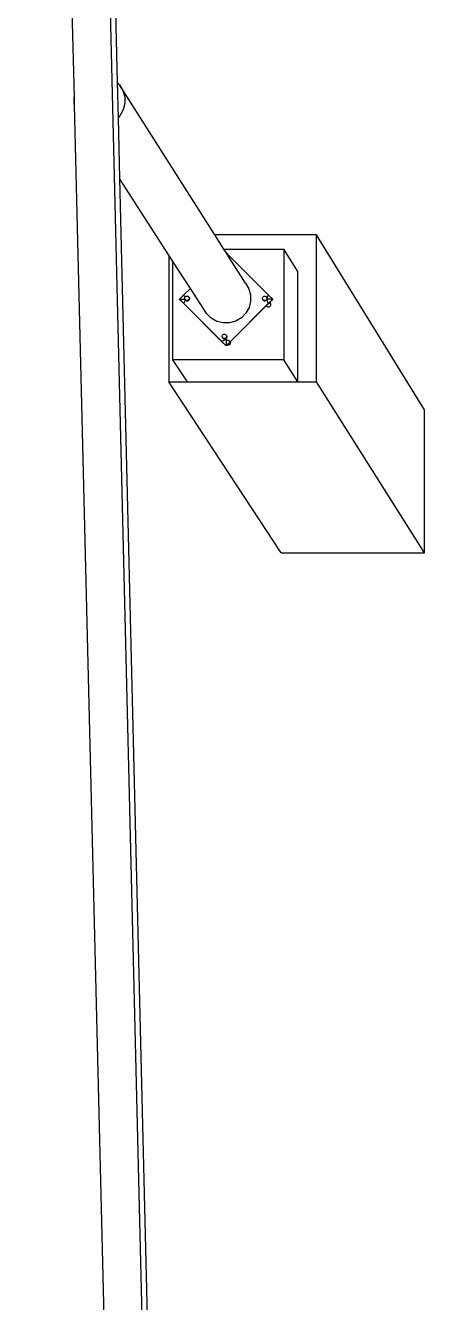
# Model space of a CAD drawing. Extents: x -1616 to 1629, y -1713 to 1708.
# Drawn here: x -771.3 to -697.3, y 963.2 to 1200.5 of the extents above; entities that cross this region are included whole.
import ezdxf

# ---------------------------------------------------------------- set-up
doc = ezdxf.new("R2010")
doc.units = 0
doc.header["$MEASUREMENT"] = 0
doc.layers.get('0').update_dxf_attribs({"linetype": 'CONTINUOUS'})

msp = doc.modelspace()

# ---------------------------------------------------------------- linework, layer by layer
for p, q in [((-742.58, 666.84), (-767.75, 1707.98)), ((-762.26, 1187.23), (-771.32, 1558.4)), ((-759.65, 1411.46), (-754.3, 1189.95)), ((-754.3, 1189.95), (-753.87, 1189.53)), ((-754.3, 1189.95), (-754.14, 1183.42)), ((-753.87, 1189.53), (-753.24, 1188.47)), ((-736.2, 1161.64), (-753.87, 1189.53)), ((-762.28, 1187.16), (-762.26, 1187.23)), ((-762.27, 1185.93), (-762.28, 1187.16)), ((-762.23, 1185.8), (-762.26, 1187.23)), ((-753.24, 1188.47), (-752.91, 1187.28)), ((-752.91, 1187.28), (-752.89, 1186.05)), ((-762.23, 1185.8), (-762.27, 1185.93)), ((-756.62, 956.13), (-762.23, 1185.8)), ((-753.2, 1184.85), (-753.8, 1183.77)), ((-752.89, 1186.05), (-753.2, 1184.85)), ((-753.8, 1183.77), (-754.14, 1183.42)), ((-754.14, 1183.42), (-753.87, 1172.13)), ((-744.7, 1157.87), (-753.87, 1172.13)), ((-753.87, 1172.13), (-748.7, 957.73)), ((-717.34, 1161.64), (-736.2, 1161.64)), ((-734.51, 1158.97), (-736.2, 1161.64)), ((-717.34, 1134.29), (-717.34, 1161.64)), ((-697.27, 1129.14), (-717.34, 1161.64)), ((-734.51, 1158.97), (-723.37, 1158.97)), ((-734.1, 1158.33), (-734.51, 1158.97)), ((-734.1, 1158.33), (-734.1, 1158.33)), ((-734.1, 1158.33), (-733.33, 1157.56)), ((-733.52, 1157.42), (-734.1, 1158.33)), ((-734.1, 1158.33), (-734.1, 1158.32)), ((-723.37, 1158.97), (-723.37, 1138.38)), ((-720.76, 1154.8), (-723.37, 1158.97)), ((-744.7, 1157.87), (-744.7, 1134.29)), ((-743.96, 1156.71), (-744.7, 1157.87)), ((-743.96, 1138.38), (-743.96, 1156.71)), ((-740.73, 1151.69), (-743.96, 1156.71)), ((-733.52, 1157.42), (-733.33, 1157.56)), ((-730.5, 1152.64), (-733.52, 1157.42)), ((-733.33, 1157.56), (-726.2, 1150.44)), ((-720.76, 1134.29), (-720.76, 1154.8)), ((-741.99, 1150.44), (-740.73, 1151.69)), ((-737.7, 1146.98), (-740.73, 1151.69)), ((-730.5, 1152.64), (-729.89, 1151.61)), ((-729.89, 1151.61), (-729.56, 1150.46)), ((-742.75, 1149.67), (-741.99, 1150.44)), ((-741.99, 1148.91), (-742.75, 1149.67)), ((-742.73, 1149.64), (-742.75, 1149.67)), ((-742.75, 1149.67), (-741.72, 1149.67)), ((-741.97, 1148.88), (-742.73, 1149.64)), ((-741.82, 1150.21), (-741.99, 1150.44)), ((-741.99, 1148.91), (-741.82, 1149.13)), ((-741.97, 1148.88), (-741.99, 1148.91)), ((-734.86, 1141.78), (-741.99, 1148.91)), ((-734.84, 1141.75), (-741.97, 1148.88)), ((-741.73, 1150), (-741.82, 1150.21)), ((-741.82, 1149.13), (-741.71, 1149.39)), ((-741.76, 1149.86), (-741.75, 1149.97)), ((-741.75, 1149.75), (-741.76, 1149.86)), ((-741.75, 1149.97), (-741.73, 1150)), ((-741.71, 1149.65), (-741.75, 1149.75)), ((-741.73, 1150), (-741.71, 1150.06)), ((-741.72, 1149.7), (-741.72, 1149.69)), ((-741.72, 1149.69), (-741.72, 1149.67)), ((-741.72, 1149.67), (-741.71, 1149.67)), ((-741.72, 1149.67), (-741.68, 1149.59)), ((-741.71, 1150.06), (-741.64, 1150.15)), ((-741.68, 1149.61), (-741.71, 1149.65)), ((-741.68, 1149.62), (-741.71, 1149.65)), ((-741.71, 1149.39), (-741.68, 1149.61)), ((-741.68, 1149.62), (-741.68, 1149.62)), ((-741.68, 1149.62), (-741.68, 1149.62)), ((-741.68, 1149.61), (-741.68, 1149.62)), ((-741.68, 1149.62), (-741.68, 1149.61)), ((-741.68, 1149.61), (-741.68, 1149.62)), ((-741.68, 1149.62), (-741.68, 1149.62)), ((-741.67, 1149.59), (-741.68, 1149.61)), ((-741.68, 1149.61), (-741.67, 1149.58)), ((-741.64, 1149.57), (-741.68, 1149.61)), ((-741.67, 1149.59), (-741.68, 1149.61)), ((-741.68, 1149.61), (-741.68, 1149.61)), ((-741.68, 1149.59), (-741.62, 1149.51)), ((-741.61, 1149.52), (-741.67, 1149.59)), ((-741.67, 1149.58), (-741.6, 1149.49)), ((-741.64, 1150.15), (-741.55, 1150.22)), ((-741.6, 1149.53), (-741.64, 1149.57)), ((-741.62, 1149.51), (-741.62, 1149.5)), ((-741.62, 1149.5), (-741.61, 1149.5)), ((-741.61, 1149.52), (-741.6, 1149.53)), ((-741.6, 1149.51), (-741.61, 1149.52)), ((-741.61, 1149.5), (-741.52, 1149.43)), ((-741.55, 1149.5), (-741.6, 1149.53)), ((-741.52, 1149.44), (-741.6, 1149.51)), ((-741.6, 1149.49), (-741.51, 1149.43)), ((-741.55, 1150.22), (-741.45, 1150.26)), ((-741.45, 1149.46), (-741.55, 1149.5)), ((-741.42, 1149.4), (-741.52, 1149.44)), ((-741.52, 1149.43), (-741.42, 1149.39)), ((-741.41, 1149.38), (-741.51, 1149.43)), ((-741.45, 1150.26), (-741.35, 1150.27)), ((-741.35, 1149.44), (-741.45, 1149.46)), ((-741.31, 1149.39), (-741.42, 1149.4)), ((-741.42, 1149.39), (-741.41, 1149.39)), ((-741.41, 1149.39), (-741.31, 1149.37)), ((-741.41, 1149.38), (-741.3, 1149.37)), ((-741.35, 1150.27), (-741.24, 1150.26)), ((-741.24, 1149.46), (-741.35, 1149.44)), ((-741.31, 1149.39), (-741.31, 1149.45)), ((-741.2, 1149.4), (-741.31, 1149.39)), ((-741.31, 1149.38), (-741.31, 1149.39)), ((-741.31, 1149.37), (-741.2, 1149.39)), ((-741.31, 1149.37), (-741.31, 1149.38)), ((-741.3, 1149.37), (-741.18, 1149.38)), ((-741.24, 1150.26), (-741.14, 1150.22)), ((-741.14, 1149.5), (-741.24, 1149.46)), ((-741.11, 1149.44), (-741.2, 1149.4)), ((-741.2, 1149.39), (-741.1, 1149.43)), ((-741.18, 1149.38), (-741.08, 1149.43)), ((-741.14, 1150.22), (-741.05, 1150.15)), ((-741.05, 1149.57), (-741.14, 1149.5)), ((-741.11, 1149.44), (-741.02, 1149.51)), ((-741.1, 1149.43), (-741.01, 1149.5)), ((-741.08, 1149.43), (-740.99, 1149.49)), ((-741.05, 1150.15), (-741.05, 1150.14)), ((-740.99, 1150.1), (-741.05, 1150.14)), ((-741.05, 1150.14), (-740.99, 1150.06)), ((-740.99, 1149.65), (-741.05, 1149.57)), ((-740.95, 1149.6), (-741.02, 1149.51)), ((-740.94, 1150.01), (-741.01, 1150.1)), ((-741.01, 1149.5), (-740.94, 1149.59)), ((-740.95, 1150.01), (-740.99, 1150.06)), ((-740.99, 1150.06), (-740.98, 1150.04)), ((-740.95, 1149.75), (-740.99, 1149.65)), ((-740.98, 1150.04), (-740.95, 1150.01)), ((-740.98, 1150.04), (-740.95, 1149.97)), ((-740.95, 1150.01), (-740.91, 1149.91)), ((-740.95, 1149.97), (-740.93, 1149.86)), ((-740.93, 1149.86), (-740.95, 1149.75)), ((-740.95, 1149.6), (-740.91, 1149.69)), ((-740.9, 1149.91), (-740.94, 1150.01)), ((-740.94, 1149.59), (-740.9, 1149.69)), ((-740.91, 1149.91), (-740.9, 1149.8)), ((-740.9, 1149.8), (-740.91, 1149.69)), ((-740.91, 1149.69), (-740.91, 1149.69)), ((-740.88, 1149.8), (-740.9, 1149.91)), ((-740.9, 1149.69), (-740.88, 1149.8)), ((-740.9, 1149.69), (-740.9, 1149.69)), ((-726.2, 1148.91), (-733.33, 1141.78)), ((-729.55, 1149.27), (-729.84, 1148.11)), ((-729.56, 1150.46), (-729.55, 1149.27)), ((-727.35, 1149.84), (-727.34, 1149.95)), ((-727.34, 1149.74), (-727.35, 1149.84)), ((-727.34, 1149.95), (-727.3, 1150.05)), ((-727.3, 1149.64), (-727.34, 1149.74)), ((-727.32, 1149.69), (-727.32, 1149.68)), ((-727.32, 1149.68), (-727.27, 1149.57)), ((-727.3, 1150.05), (-727.23, 1150.14)), ((-727.26, 1149.58), (-727.3, 1149.64)), ((-727.27, 1149.6), (-727.3, 1149.64)), ((-727.26, 1149.58), (-727.27, 1149.6)), ((-727.23, 1149.55), (-727.27, 1149.6)), ((-727.27, 1149.57), (-727.21, 1149.49)), ((-727.2, 1149.51), (-727.26, 1149.58)), ((-727.23, 1150.14), (-727.15, 1150.2)), ((-727.19, 1149.52), (-727.23, 1149.55)), ((-727.2, 1149.51), (-727.21, 1149.49)), ((-727.21, 1149.49), (-727.21, 1149.49)), ((-727.21, 1149.49), (-727.13, 1149.43)), ((-727.21, 1149.49), (-727.21, 1149.49)), ((-727.21, 1149.49), (-727.21, 1149.49)), ((-727.21, 1149.49), (-727.2, 1149.48)), ((-727.19, 1149.52), (-727.2, 1149.51)), ((-727.19, 1149.49), (-727.2, 1149.51)), ((-727.2, 1149.48), (-727.12, 1149.42)), ((-727.15, 1149.49), (-727.19, 1149.52)), ((-727.11, 1149.43), (-727.19, 1149.49)), ((-727.15, 1150.2), (-727.05, 1150.24)), ((-727.05, 1149.44), (-727.15, 1149.49)), ((-727.13, 1149.43), (-727.02, 1149.38)), ((-727.12, 1149.42), (-727.01, 1149.37)), ((-727.01, 1149.39), (-727.11, 1149.43)), ((-727.05, 1150.24), (-726.94, 1150.26)), ((-726.94, 1149.43), (-727.05, 1149.44)), ((-727.02, 1149.38), (-726.91, 1149.37)), ((-726.9, 1149.37), (-727.01, 1149.39)), ((-727.01, 1149.37), (-726.9, 1149.36)), ((-726.94, 1150.26), (-726.83, 1150.24)), ((-726.83, 1149.44), (-726.94, 1149.43)), ((-726.91, 1149.37), (-726.9, 1149.37)), ((-726.9, 1149.37), (-726.9, 1149.43)), ((-726.79, 1149.39), (-726.9, 1149.37)), ((-726.9, 1149.37), (-726.8, 1149.38)), ((-726.9, 1149.37), (-726.9, 1149.37)), ((-726.9, 1149.36), (-726.79, 1149.37)), ((-726.9, 1149.36), (-726.9, 1149.37)), ((-726.83, 1150.24), (-726.73, 1150.2)), ((-726.73, 1149.49), (-726.83, 1149.44)), ((-726.8, 1149.38), (-726.79, 1149.39)), ((-726.7, 1149.43), (-726.79, 1149.39)), ((-726.79, 1149.37), (-726.69, 1149.42)), ((-726.73, 1150.2), (-726.65, 1150.14)), ((-726.65, 1149.55), (-726.73, 1149.49)), ((-726.7, 1149.43), (-726.61, 1149.49)), ((-726.69, 1149.42), (-726.6, 1149.48)), ((-726.65, 1150.14), (-726.63, 1150.11)), ((-726.58, 1149.64), (-726.65, 1149.55)), ((-726.61, 1150.1), (-726.63, 1150.11)), ((-726.63, 1150.11), (-726.58, 1150.05)), ((-726.54, 1150.01), (-726.61, 1150.1)), ((-726.54, 1149.58), (-726.61, 1149.49)), ((-726.53, 1150), (-726.6, 1150.09)), ((-726.6, 1149.48), (-726.53, 1149.57)), ((-726.54, 1149.99), (-726.58, 1150.05)), ((-726.58, 1150.05), (-726.57, 1150.03)), ((-726.54, 1149.74), (-726.58, 1149.64)), ((-726.19, 1148.88), (-726.58, 1148.48)), ((-726.57, 1150.03), (-726.54, 1149.99)), ((-726.57, 1150.03), (-726.54, 1149.95)), ((-726.5, 1149.91), (-726.54, 1150.01)), ((-726.54, 1149.99), (-726.5, 1149.89)), ((-726.54, 1149.95), (-726.52, 1149.84)), ((-726.52, 1149.84), (-726.54, 1149.74)), ((-726.52, 1149.64), (-726.54, 1149.58)), ((-726.49, 1149.9), (-726.53, 1150)), ((-726.53, 1149.57), (-726.49, 1149.67)), ((-726.5, 1149.81), (-726.52, 1149.67)), ((-726.52, 1149.67), (-726.52, 1149.64)), ((-726.5, 1149.67), (-726.52, 1149.64)), ((-726.52, 1149.64), (-726.48, 1149.39)), ((-726.5, 1149.67), (-726.51, 1149.67)), ((-726.49, 1149.87), (-726.5, 1149.91)), ((-726.5, 1149.89), (-726.5, 1149.85)), ((-726.49, 1149.87), (-726.5, 1149.85)), ((-726.5, 1149.85), (-726.49, 1149.79)), ((-726.5, 1149.69), (-726.48, 1149.8)), ((-726.49, 1149.79), (-726.5, 1149.68)), ((-726.5, 1149.68), (-726.5, 1149.69)), ((-726.5, 1149.68), (-726.5, 1149.67)), ((-726.49, 1149.67), (-726.5, 1149.67)), ((-726.48, 1149.95), (-726.49, 1149.87)), ((-726.47, 1149.79), (-726.49, 1149.9)), ((-726.48, 1149.8), (-726.49, 1149.87)), ((-726.49, 1149.68), (-726.47, 1149.79)), ((-726.49, 1149.67), (-726.49, 1149.68)), ((-725.44, 1149.67), (-726.49, 1149.67)), ((-726.38, 1150.21), (-726.48, 1149.95)), ((-726.48, 1149.39), (-726.38, 1149.13)), ((-726.2, 1150.44), (-726.38, 1150.21)), ((-726.38, 1149.13), (-726.2, 1148.91)), ((-726.2, 1150.44), (-725.44, 1149.67)), ((-725.44, 1149.67), (-726.2, 1148.91)), ((-726.19, 1148.88), (-726.2, 1148.91)), ((-725.97, 1149.1), (-726.19, 1148.88)), ((-725.42, 1149.64), (-725.97, 1149.1)), ((-725.83, 1148.89), (-725.97, 1149.1)), ((-725.9, 1148.98), (-725.92, 1149)), ((-725.83, 1148.89), (-725.9, 1148.98)), ((-725.79, 1148.79), (-725.83, 1148.89)), ((-725.78, 1148.68), (-725.79, 1148.79)), ((-725.42, 1149.64), (-725.44, 1149.67)), ((-736.84, 1146.14), (-737.7, 1146.98)), ((-726.59, 1148.48), (-733.28, 1141.79)), ((-730.43, 1147.07), (-731.26, 1146.21)), ((-729.84, 1148.11), (-730.43, 1147.07)), ((-726.58, 1148.46), (-726.59, 1148.48)), ((-726.58, 1148.48), (-726.59, 1148.48)), ((-726.58, 1148.48), (-726.58, 1148.46)), ((-726.58, 1148.46), (-726.51, 1148.38)), ((-726.51, 1148.38), (-726.42, 1148.31)), ((-726.42, 1148.31), (-726.32, 1148.27)), ((-726.32, 1148.27), (-726.21, 1148.25)), ((-726.21, 1148.25), (-726.09, 1148.27)), ((-726.09, 1148.27), (-725.99, 1148.31)), ((-725.99, 1148.31), (-725.9, 1148.38)), ((-725.9, 1148.38), (-725.83, 1148.46)), ((-725.83, 1148.46), (-725.79, 1148.57)), ((-725.79, 1148.57), (-725.78, 1148.68)), ((-735.8, 1145.56), (-736.84, 1146.14)), ((-734.64, 1145.26), (-735.8, 1145.56)), ((-733.44, 1145.28), (-734.64, 1145.26)), ((-732.29, 1145.6), (-733.44, 1145.28)), ((-731.26, 1146.21), (-732.29, 1145.6)), ((-734.64, 1141.95), (-734.86, 1141.78)), ((-734.84, 1141.75), (-734.86, 1141.78)), ((-734.1, 1141.02), (-734.86, 1141.78)), ((-734.08, 1140.99), (-734.84, 1141.75)), ((-734.83, 1142.77), (-734.81, 1142.88)), ((-734.81, 1142.66), (-734.83, 1142.77)), ((-734.81, 1142.88), (-734.77, 1142.98)), ((-734.79, 1142.61), (-734.81, 1142.66)), ((-734.79, 1142.61), (-734.79, 1142.6)), ((-734.77, 1142.56), (-734.79, 1142.61)), ((-734.79, 1142.6), (-734.75, 1142.5)), ((-734.77, 1142.98), (-734.7, 1143.06)), ((-734.73, 1142.5), (-734.77, 1142.56)), ((-734.74, 1142.52), (-734.77, 1142.56)), ((-734.75, 1142.5), (-734.68, 1142.41)), ((-734.73, 1142.5), (-734.74, 1142.52)), ((-734.7, 1142.48), (-734.74, 1142.52)), ((-734.67, 1142.42), (-734.73, 1142.5)), ((-734.7, 1143.06), (-734.62, 1143.13)), ((-734.62, 1142.41), (-734.7, 1142.48)), ((-734.68, 1142.41), (-734.59, 1142.34)), ((-734.58, 1142.35), (-734.67, 1142.42)), ((-734.38, 1142.06), (-734.64, 1141.95)), ((-734.62, 1143.13), (-734.52, 1143.17)), ((-734.52, 1142.37), (-734.62, 1142.41)), ((-734.59, 1142.34), (-734.49, 1142.3)), ((-734.48, 1142.31), (-734.58, 1142.35)), ((-734.52, 1143.17), (-734.41, 1143.18)), ((-734.41, 1142.35), (-734.52, 1142.37)), ((-734.49, 1142.3), (-734.38, 1142.28)), ((-734.38, 1142.3), (-734.48, 1142.31)), ((-734.41, 1143.18), (-734.31, 1143.17)), ((-734.31, 1142.37), (-734.41, 1142.35)), ((-734.38, 1142.3), (-734.38, 1142.36)), ((-734.27, 1142.31), (-734.38, 1142.3)), ((-734.38, 1142.28), (-734.26, 1142.3)), ((-734.38, 1142.28), (-734.38, 1142.3)), ((-734.1, 1142.1), (-734.38, 1142.06)), ((-734.31, 1143.17), (-734.21, 1143.13)), ((-734.21, 1142.41), (-734.31, 1142.37)), ((-734.17, 1142.35), (-734.27, 1142.31)), ((-734.26, 1142.3), (-734.16, 1142.34)), ((-734.21, 1143.13), (-734.12, 1143.06)), ((-734.12, 1142.48), (-734.21, 1142.41)), ((-734.08, 1142.42), (-734.17, 1142.35)), ((-734.16, 1142.34), (-734.07, 1142.41)), ((-734.12, 1143.06), (-734.05, 1142.98)), ((-734.05, 1142.56), (-734.12, 1142.48)), ((-733.82, 1142.06), (-734.1, 1142.1)), ((-733.33, 1141.78), (-734.1, 1141.02)), ((-734.02, 1142.5), (-734.08, 1142.42)), ((-734, 1142.93), (-734.07, 1143.01)), ((-734.07, 1142.41), (-734, 1142.5)), ((-734.07, 1142.41), (-734.07, 1141.02)), ((-734.02, 1142.92), (-734.05, 1142.98)), ((-734.05, 1142.98), (-734.05, 1142.96)), ((-734.05, 1142.96), (-734.02, 1142.92)), ((-734.05, 1142.96), (-734.01, 1142.88)), ((-734.01, 1142.66), (-734.05, 1142.56)), ((-734.02, 1142.92), (-733.98, 1142.82)), ((-733.98, 1142.6), (-734.02, 1142.5)), ((-734.01, 1142.88), (-734, 1142.77)), ((-734, 1142.77), (-734.01, 1142.66)), ((-733.96, 1142.82), (-734, 1142.93)), ((-734, 1142.5), (-733.96, 1142.6)), ((-733.98, 1142.82), (-733.96, 1142.71)), ((-733.96, 1142.71), (-733.98, 1142.6)), ((-733.95, 1142.71), (-733.96, 1142.82)), ((-733.96, 1142.6), (-733.95, 1142.71)), ((-733.32, 1141.75), (-733.85, 1141.22)), ((-733.56, 1141.95), (-733.82, 1142.06)), ((-733.33, 1141.78), (-733.56, 1141.95)), ((-733.32, 1141.75), (-733.33, 1141.78)), ((-733.28, 1141.79), (-733.32, 1141.75)), ((-733.25, 1141.71), (-733.28, 1141.79)), ((-733.23, 1141.6), (-733.25, 1141.71)), ((-734.08, 1140.99), (-734.1, 1141.02)), ((-733.85, 1141.22), (-734.08, 1140.99)), ((-733.85, 1141.22), (-733.77, 1141.19)), ((-733.77, 1141.19), (-733.66, 1141.17)), ((-733.66, 1141.17), (-733.55, 1141.19)), ((-733.55, 1141.19), (-733.45, 1141.23)), ((-733.45, 1141.23), (-733.36, 1141.3)), ((-733.36, 1141.3), (-733.29, 1141.39)), ((-733.29, 1141.39), (-733.25, 1141.49)), ((-733.25, 1141.49), (-733.23, 1141.6)), ((-741.28, 1134.29), (-743.96, 1138.38)), ((-723.37, 1138.38), (-743.96, 1138.38)), ((-720.76, 1134.29), (-723.37, 1138.38)), ((-723.86, 1102.55), (-744.7, 1134.29)), ((-744.7, 1134.29), (-741.28, 1134.29)), ((-741.28, 1134.29), (-720.76, 1134.29)), ((-720.76, 1134.29), (-717.34, 1134.29)), ((-697.27, 1102.55), (-717.34, 1134.29)), ((-697.27, 1102.55), (-697.27, 1129.14)), ((-723.86, 1102.55), (-697.27, 1102.55))]:
    msp.add_line(p, q)

doc.saveas('drawing.dxf')
